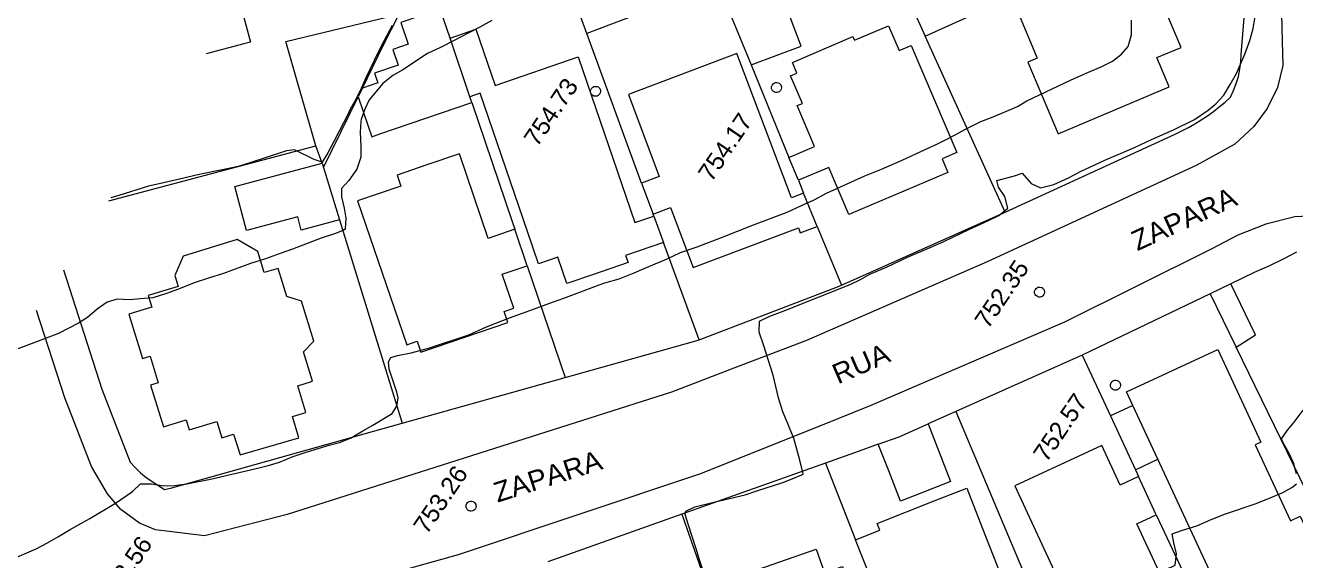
# Model space of a CAD drawing. Header units: metres. Extents: x 325024 to 7190115, y 7391967 to 10157759.
# Drawn here: x 325297.3 to 325424.3, y 7393310.6 to 7393364 of the extents above; entities that cross this region are included whole.
import ezdxf
from ezdxf.enums import TextEntityAlignment as Align

# ---------------------------------------------------------------- set-up
doc = ezdxf.new("R2010")
doc.units = ezdxf.units.M
doc.layers.get('0').update_dxf_attribs({"lineweight": 18})
for name, color, linetype, lineweight in [('100_SIST_VIARIO_MEIO_FIO', 1, 'Continuous', 18), ('160_P_SIMP_ASF_TOP', 7, 'Continuous', 18), ('206_MURO_E_MURO_ARRIMO', 7, 'Continuous', 18), ('214_PROJ_BEIRAL_EDIF', 10, 'Continuous', 18), ('600_CURVA_MESTRA', 14, 'Continuous', 18), ('604_CURVA_INTERM', 7, 'Continuous', 18), ('606_PTO_COTADO', 7, 'Continuous', 18), ('608_PTO_COTADO_INTERVIA', 1, 'Continuous', 18)]:
    doc.layers.add(name, color=color, linetype=linetype, lineweight=lineweight)
doc.styles.add('Style-Arial', font='arial.ttf', dxfattribs={"height": 1.75})

# ---------------------------------------------------------------- blocks, each defined once
blk = doc.blocks.new('SP09')
at = {"color": 0, "linetype": 'Continuous'}
blk.add_lwpolyline([(-0.03, -0.51), (-0.14, -0.49), (-0.24, -0.46), (-0.31, -0.42), (-0.35, -0.39), (-0.42, -0.31), (-0.47, -0.24), (-0.51, -0.15), (-0.52, -0.09), (-0.52, 0.03), (-0.51, 0.11), (-0.48, 0.2), (-0.44, 0.27), (-0.4, 0.33), (-0.32, 0.39), (-0.23, 0.44), (-0.15, 0.48), (-0.1, 0.48), (-0.03, 0.48), (0.08, 0.48), (0.19, 0.44), (0.27, 0.4), (0.35, 0.32), (0.41, 0.23), (0.46, 0.11), (0.48, 0.03), (0.48, -0.03), (0.47, -0.08), (0.44, -0.21), (0.38, -0.3), (0.31, -0.38), (0.23, -0.44), (0.1, -0.49), (0.02, -0.51)], close=True, dxfattribs=at)

msp = doc.modelspace()

# ---------------------------------------------------------------- linework, layer by layer
at = {"layer": '100_SIST_VIARIO_MEIO_FIO'}
for points in [[(325422.862, 7393368.008), (325422.982, 7393362.465), (325423.071, 7393360.029), (325422.542, 7393357.851), (325421.507, 7393355.745), (325420.177, 7393353.934), (325418.259, 7393352.189), (325414.412, 7393350.039), (325393.518, 7393340.423), (325375.424, 7393332.561), (325368.173, 7393329.791)], [(325427.016, 7393345.057), (325424.257, 7393344.912), (325421.349, 7393344.183), (325418.553, 7393343.102), (325415.912, 7393341.683), (325401.228, 7393334.387), (325381.881, 7393326.059), (325376.852, 7393324.048)], [(325368.173, 7393329.791), (325361.943, 7393327.411), (325323.506, 7393315.174), (325315.251, 7393313.047), (325310.347, 7393313.629), (325308.736, 7393314.293), (325306.896, 7393315.68), (325305.54, 7393317.255), (325303.952, 7393319.958), (325301.28, 7393326.845), (325298.446, 7393335.554)], [(325376.852, 7393324.048), (325364.749, 7393319.208), (325340.626, 7393311.134)], [(325340.626, 7393311.134), (325324.796, 7393306.727), (325319.828, 7393304.318), (325317.849, 7393302.125), (325316.772, 7393300.121), (325316.132, 7393296.391), (325316.151, 7393294.764), (325316.677, 7393292.382), (325329.706, 7393268.857), (325348.384, 7393242.971), (325356.011, 7393233.474), (325358.057, 7393231.395), (325360.314, 7393229.922), (325366.19, 7393228.426), (325367.661, 7393228.342), (325370.921, 7393229.176), (325408.608, 7393242.814), (325430.286, 7393250.108), (325450.061, 7393255.155), (325468.931, 7393258.804), (325474.34, 7393259.539)]]:
    msp.add_lwpolyline(points, dxfattribs=at)
at = {"layer": '206_MURO_E_MURO_ARRIMO'}
for p, q in [((325418.903, 7393361.146), (325419.57, 7393369.131)), ((325418.772, 7393359.672), (325418.867, 7393360.407)), ((325418.867, 7393360.407), (325418.903, 7393361.146)), ((325418.406, 7393358.238), (325418.618, 7393358.948)), ((325418.618, 7393358.948), (325418.772, 7393359.672)), ((325417.816, 7393356.88), (325418.139, 7393357.547)), ((325418.139, 7393357.547), (325418.406, 7393358.238)), ((325416.712, 7393355.902), (325417.288, 7393356.369)), ((325417.288, 7393356.369), (325417.816, 7393356.88)), ((325414.901, 7393354.615), (325415.518, 7393355.025)), ((325415.518, 7393355.025), (325416.122, 7393355.454)), ((325416.122, 7393355.454), (325416.712, 7393355.902)), ((325412.978, 7393353.505), (325413.63, 7393353.855)), ((325413.63, 7393353.855), (325414.271, 7393354.225)), ((325414.271, 7393354.225), (325414.901, 7393354.615)), ((325395.29, 7393345.393), (325412.315, 7393353.177)), ((325412.315, 7393353.177), (325412.978, 7393353.505)), ((325378.924, 7393338.092), (325395.29, 7393345.393)), ((325424.415, 7393341.389), (325423.091, 7393340.688)), ((325301.141, 7393339.627), (325304.984, 7393327.692)), ((325421.743, 7393340.031), (325420.194, 7393339.343)), ((325423.091, 7393340.688), (325421.743, 7393340.031)), ((325420.194, 7393339.343), (325417.877, 7393338.23)), ((325364.698, 7393332.614), (325378.547, 7393337.924)), ((325378.547, 7393337.924), (325378.924, 7393338.092)), ((325415.8, 7393337.233), (325402.999, 7393331.087)), ((325351.304, 7393328.86), (325364.142, 7393332.458)), ((325364.142, 7393332.458), (325364.698, 7393332.614)), ((325402.999, 7393331.087), (325390.372, 7393325.462)), ((325335.019, 7393324.295), (325351.304, 7393328.86)), ((325304.984, 7393327.692), (325307.829, 7393320.415)), ((325390.372, 7393325.462), (325387.594, 7393324.225)), ((325311.971, 7393317.834), (325335.019, 7393324.295)), ((325382.616, 7393322.195), (325380.689, 7393321.509)), ((325380.689, 7393321.509), (325377.333, 7393320.315)), ((325307.829, 7393320.415), (325308.32, 7393319.869)), ((325308.32, 7393319.869), (325308.845, 7393319.346)), ((325308.845, 7393319.346), (325309.411, 7393318.876)), ((325377.333, 7393320.315), (325362.99, 7393315.208)), ((325309.411, 7393318.876), (325311.263, 7393317.665)), ((325311.263, 7393317.665), (325311.971, 7393317.834)), ((325362.99, 7393315.208), (325349.571, 7393310.431))]:
    msp.add_line(p, q, dxfattribs=at)
for points in [[(325331.038, 7393357.793), (325333.145, 7393362.107), (325334.706, 7393365.182)], [(325358.958, 7393348.299), (325353.491, 7393363.237)], [(325395.29, 7393345.393), (325387.319, 7393362.965)], [(325369.897, 7393360.094), (325373.686, 7393350.86)], [(325329.772, 7393355.201), (325330.607, 7393356.909)], [(325341.978, 7393356.353), (325346.015, 7393344.453)], [(325327.151, 7393349.835), (325329.772, 7393355.201)], [(325327.013, 7393350.283), (325326.391, 7393352.023)], [(325374.626, 7393348.569), (325375.149, 7393347.292)], [(325360.171, 7393344.984), (325360.096, 7393345.191)], [(325328.762, 7393344.607), (325335.019, 7393324.295)], [(325346.015, 7393344.453), (325346.278, 7393343.677)], [(325376.52, 7393343.951), (325378.924, 7393338.092)], [(325364.698, 7393332.614), (325361.132, 7393342.358)], [(325347.513, 7393340.036), (325351.304, 7393328.86)], [(325402.999, 7393331.087), (325405.82, 7393325.026)], [(325427.334, 7393313.579), (325418.396, 7393331.909)], [(325390.372, 7393325.462), (325396.447, 7393311.082)], [(325377.333, 7393320.315), (325380.339, 7393312.657)], [(325408.333, 7393319.626), (325408.644, 7393318.958)], [(325362.99, 7393315.208), (325365.678, 7393307.481)], [(325410.413, 7393315.157), (325413.06, 7393309.471)], [(325396.447, 7393311.082), (325400.882, 7393300.582)]]:
    msp.add_lwpolyline(points, dxfattribs=at)
at = {"layer": '214_PROJ_BEIRAL_EDIF'}
for points in [[(325370.678, 7393373.161), (325365.426, 7393373.369), (325364.435, 7393373.408), (325366.598, 7393368.136), (325369.897, 7393360.094), (325374.901, 7393361.985)], [(325384.01, 7393370.26), (325387.319, 7393362.965), (325394.109, 7393366.045), (325391.485, 7393371.828), (325388.029, 7393372.16), (325383.438, 7393372.601), (325382.926, 7393372.65)], [(325353.491, 7393363.237), (325351.881, 7393367.636), (325351.456, 7393368.798), (325360.025, 7393372.036), (325362.118, 7393366.496)], [(325396.324, 7393367.82), (325397.128, 7393365.917), (325396.457, 7393365.634), (325398.512, 7393360.768), (325397.576, 7393360.373), (325400.594, 7393353.225), (325411.714, 7393357.92), (325410.483, 7393360.834), (325412.884, 7393361.848), (325410.43, 7393367.658), (325408.19, 7393366.712), (325406.854, 7393369.877), (325401.763, 7393367.728), (325400.907, 7393369.755)], [(325374.626, 7393348.569), (325373.686, 7393350.86), (325376.251, 7393351.952), (325374.514, 7393356.034), (325375.03, 7393356.253), (325373.853, 7393359.018), (325374.481, 7393359.285), (325374.026, 7393360.355), (325380.071, 7393362.927), (325380.226, 7393362.564), (325383.654, 7393364.023), (325384.71, 7393361.54), (325385.908, 7393362.05), (325390.468, 7393351.335), (325388.998, 7393350.71), (325389.575, 7393349.353), (325379.679, 7393345.142), (325377.67, 7393349.864)], [(325358.958, 7393348.299), (325360.096, 7393345.191), (325361.858, 7393345.856), (325364.125, 7393339.858), (325374.625, 7393343.825), (325374.82, 7393343.308), (325376.52, 7393343.951), (325375.149, 7393347.292), (325373.93, 7393346.831), (325368.488, 7393361.235), (325357.632, 7393357.134), (325360.718, 7393348.964)], [(325327.013, 7393350.283), (325327.151, 7393349.835), (325328.762, 7393344.607), (325324.926, 7393343.585), (325324.572, 7393344.914), (325319.453, 7393343.55), (325318.279, 7393347.956)], [(325307.693, 7393335.182), (325309.058, 7393330.752), (325309.813, 7393330.985), (325310.628, 7393328.342), (325309.858, 7393328.105), (325311.141, 7393323.94), (325313.414, 7393324.64), (325313.725, 7393323.63), (325316.487, 7393324.481), (325316.992, 7393322.84), (325318.163, 7393323.201), (325318.801, 7393321.13), (325324.667, 7393322.836), (325324.051, 7393324.953), (325325.397, 7393325.367), (325324.575, 7393328.035), (325326.052, 7393328.49), (325325.143, 7393331.441), (325326.182, 7393332.483), (325324.942, 7393336.509), (325323.481, 7393336.952), (325322.611, 7393339.774), (325321.218, 7393339.345), (325320.569, 7393341.451), (325318.506, 7393342.662), (325313.119, 7393341.002), (325312.285, 7393339.044), (325312.615, 7393337.973), (325309.619, 7393337.05), (325309.978, 7393335.886)], [(325418.396, 7393331.909), (325420.332, 7393333.113), (325417.877, 7393338.23), (325415.8, 7393337.233)], [(325416.871, 7393307.783), (325416.633, 7393307.672), (325415.309, 7393310.518), (325410.569, 7393320.702), (325408.072, 7393326.066), (325407.436, 7393327.432), (325416.556, 7393331.677), (325420.874, 7393322.402), (325420.304, 7393322.137), (325423.835, 7393314.552), (325424.807, 7393315.005), (325427.75, 7393308.683), (325420.151, 7393305.147), (325418.559, 7393308.568)], [(325408.072, 7393326.066), (325405.82, 7393325.026), (325408.333, 7393319.626), (325410.569, 7393320.702)], [(325369.81, 7393309.398), (325376.411, 7393311.695), (325377.227, 7393309.349), (325379.042, 7393309.981), (325380.687, 7393305.253), (325379.796, 7393304.942), (325380.689, 7393302.376), (325380.053, 7393302.155), (325381.846, 7393297.001), (325374.652, 7393294.498), (325373.379, 7393298.156), (325372.215, 7393297.751), (325370.28, 7393303.312), (325371.074, 7393303.589), (325369.668, 7393307.632), (325370.343, 7393307.867)]]:
    msp.add_lwpolyline(points, close=True, dxfattribs=at)
for points in [[(325334.706, 7393365.182), (325336.874, 7393369.453), (325327.526, 7393367.297), (325319.043, 7393365.341), (325319.834, 7393362.374), (325319.191, 7393362.203)], [(325324.458, 7393358.718), (325323.381, 7393362.446), (325334.706, 7393365.182)], [(325332.784, 7393353.208), (325341.978, 7393356.353), (325341.787, 7393356.917), (325339.798, 7393362.781), (325338.814, 7393365.684), (325334.883, 7393364.339), (325335.628, 7393362.159), (325334.088, 7393361.632), (325334.618, 7393360.082), (325332.239, 7393359.269), (325332.565, 7393358.315), (325331.038, 7393357.793)], [(325347.544, 7393343.441), (325342.815, 7393357.269), (325341.787, 7393356.917), (325339.798, 7393362.781), (325342.382, 7393363.665), (325344.301, 7393358.054), (325352.623, 7393360.901), (325358.287, 7393344.339), (325360.171, 7393344.984)], [(325319.191, 7393362.203), (325315.413, 7393361.196)], [(325305.694, 7393346.508), (325326.391, 7393352.023), (325324.458, 7393358.718)], [(325331.038, 7393357.793), (325330.607, 7393356.909), (325331.605, 7393353.988)], [(325331.605, 7393353.988), (325331.968, 7393352.929), (325332.784, 7393353.208)], [(325342.175, 7393346.994), (325340.732, 7393351.214), (325337.479, 7393350.102)], [(325337.479, 7393350.102), (325334.52, 7393349.09), (325334.892, 7393348.002), (325330.547, 7393346.516), (325335.468, 7393332.129), (325336.513, 7393332.487), (325336.889, 7393331.387), (325345.574, 7393334.358), (325345.198, 7393335.457), (325346.172, 7393335.79), (325345.013, 7393339.18), (325347.513, 7393340.036)], [(325347.513, 7393340.036), (325346.278, 7393343.677), (325343.62, 7393342.768), (325342.175, 7393346.994)], [(325360.171, 7393344.984), (325361.132, 7393342.358), (325357.352, 7393341.064), (325357.595, 7393340.353), (325354.046, 7393339.139)], [(325354.046, 7393339.139), (325351.486, 7393338.264), (325350.586, 7393340.898), (325348.642, 7393340.233), (325347.544, 7393343.441)], [(325382.616, 7393322.195), (325384.719, 7393322.944), (325387.594, 7393324.225), (325389.846, 7393318.488), (325386.964, 7393317.357)], [(325383.657, 7393319.545), (325382.616, 7393322.195)], [(325410.413, 7393315.157), (325408.644, 7393318.958), (325406.808, 7393318.107), (325404.975, 7393322.062), (325396.271, 7393318.029), (325400.835, 7393308.178)], [(325386.964, 7393317.357), (325384.843, 7393316.524), (325383.657, 7393319.545)], [(325388.207, 7393316.534), (325391.459, 7393317.811), (325393.278, 7393313.179)], [(325395.483, 7393285.195), (325391.725, 7393283.653), (325388.074, 7393292.955), (325385.922, 7393298.436), (325388.385, 7393299.404), (325385.019, 7393307.976), (325382.556, 7393307.009), (325380.339, 7393312.657), (325382.757, 7393313.607), (325382.489, 7393314.289), (325388.207, 7393316.534)], [(325408.02, 7393303.423), (325412.518, 7393305.507), (325408.465, 7393314.254), (325410.413, 7393315.157)], [(325393.278, 7393313.179), (325397.653, 7393302.033), (325390.046, 7393299.047), (325395.483, 7393285.195)]]:
    msp.add_lwpolyline(points, dxfattribs=at)
at = {"layer": '600_CURVA_MESTRA', "elevation": 755}
for points in [[(325343.988, 7393364.53), (325342.772, 7393363.87), (325341.664, 7393363.324), (325340.138, 7393362.514), (325338.919, 7393361.889), (325337.538, 7393361.229), (325335.09, 7393359.597), (325334.081, 7393359.046), (325333.094, 7393358.233), (325331.705, 7393356.607), (325331.28, 7393355.682), (325330.899, 7393354.646), (325330.887, 7393354.464)], [(325330.887, 7393354.464), (325330.815, 7393353.393), (325330.892, 7393351.959), (325330.869, 7393350.888), (325330.471, 7393349.675), (325329.692, 7393348.544), (325328.946, 7393347.756), (325328.934, 7393346.914), (325329.202, 7393345.784), (325329.373, 7393344.775), (325329.313, 7393343.702), (325329.186, 7393343.574), (325328.239, 7393343.206), (325326.908, 7393342.783), (325324.043, 7393341.704), (325322.82, 7393341.25), (325321.334, 7393340.735), (325319.857, 7393340.249), (325317.154, 7393339.252), (325315.639, 7393338.798), (325314.219, 7393338.339), (325312.635, 7393337.684), (325311.449, 7393337.253), (325310.076, 7393336.817), (325308.83, 7393336.735), (325307.771, 7393336.635), (325306.528, 7393336.689), (325305.504, 7393336.385), (325304.504, 7393335.679), (325303.564, 7393334.878), (325302.646, 7393334.299), (325300.648, 7393333.278), (325295.706, 7393331.412)]]:
    msp.add_lwpolyline(points, dxfattribs=at)
at = {"layer": '604_CURVA_INTERM', "flags": 128}
for points, elevation in [([(325334.006, 7393364.052), (325333.166, 7393362.491), (325332.633, 7393361.428), (325331.382, 7393358.802), (325330.92, 7393357.749), (325330.285, 7393356.488), (325329.794, 7393355.611), (325329.632, 7393355.294)], 756), ([(325372.657, 7393326.824), (325372.121, 7393329.083), (325371.154, 7393332.129), (325370.721, 7393333.399), (325370.73, 7393334.495), (325371.765, 7393334.989), (325373.11, 7393335.49), (325376.7, 7393336.919), (325379.816, 7393338.163), (325380.825, 7393338.665), (325381.779, 7393339.184), (325383.514, 7393339.933), (325385.544, 7393340.887), (325387.807, 7393341.847), (325389.174, 7393342.457), (325391.681, 7393343.659), (325393.63, 7393344.541), (325394.67, 7393345.064), (325395.57, 7393345.802), (325395.256, 7393346.952), (325394.635, 7393347.88), (325394.465, 7393348.554), (325396.235, 7393349.018), (325396.988, 7393349.28), (325397.895, 7393348.238), (325398.835, 7393347.826), (325400.178, 7393348.146), (325401.625, 7393348.822), (325402.908, 7393349.498), (325405.26, 7393350.595), (325408.25, 7393351.866), (325409.948, 7393352.634), (325412.138, 7393353.604), (325414.234, 7393354.636), (325415.592, 7393355.566), (325416.371, 7393356.227), (325417.17, 7393357.091), (325417.81, 7393358.159), (325418.432, 7393359.254), (325419.25, 7393361.182), (325419.75, 7393362.533), (325420.102, 7393363.748), (325420.298, 7393364.954)], 753), ([(325329.632, 7393355.294), (325328.176, 7393352.447), (325327.582, 7393351.322), (325327.019, 7393350.372), (325326.219, 7393350.662), (325324.246, 7393351.624), (325323.44, 7393351.5), (325321.227, 7393350.774), (325319.894, 7393350.345), (325318.601, 7393349.963), (325317.509, 7393349.721), (325316.336, 7393349.491), (325314.411, 7393349.086), (325313.177, 7393348.782), (325310.733, 7393348.23), (325309.668, 7393347.98), (325306.679, 7393347.046), (325305.901, 7393346.821)], 756), ([(325295.785, 7393310.623), (325298.417, 7393311.746), (325299.548, 7393312.341), (325300.657, 7393312.98), (325301.826, 7393313.673), (325303.793, 7393314.765), (325306.35, 7393316.314), (325308.046, 7393317.467), (325308.843, 7393318.251), (325309.967, 7393318.235), (325311.17, 7393318.046), (325312.218, 7393318.061), (325313.488, 7393318.253), (325315.86, 7393318.716), (325320.294, 7393319.734), (325321.747, 7393320.106), (325322.736, 7393320.416), (325324.014, 7393320.937), (325325.526, 7393321.426), (325327.707, 7393322.095), (325328.736, 7393322.386), (325329.847, 7393322.809), (325331.081, 7393323.532), (325332.095, 7393324.103), (325334.014, 7393325.275), (325334.489, 7393326.015), (325334.598, 7393326.832), (325334.471, 7393327.386), (325333.709, 7393329.695), (325333.645, 7393330.431), (325333.892, 7393330.877), (325334.551, 7393331.048), (325335.903, 7393331.337), (325337.649, 7393331.794), (325341.664, 7393333.134), (325343.461, 7393333.94), (325345.142, 7393334.61), (325346.118, 7393334.951), (325347.061, 7393335.305), (325348.143, 7393335.686), (325350.033, 7393336.391), (325351.176, 7393336.779), (325355.084, 7393338.253), (325355.293, 7393338.314)], 754), ([(325365.067, 7393309.651), (325364.726, 7393310.651), (325364.425, 7393311.748), (325363.595, 7393314.224), (325363.319, 7393315.188), (325363.36, 7393315.497), (325364.267, 7393315.931), (325366.16, 7393316.423), (325369.3, 7393317.124), (325370.466, 7393317.544), (325373.076, 7393318.366), (325374.008, 7393318.729), (325374.977, 7393319.133), (325375.099, 7393319.234), (325374.786, 7393320.613), (325374.48, 7393321.716), (325374.159, 7393322.764), (325373.528, 7393324.341), (325373.067, 7393325.434), (325372.735, 7393326.496), (325372.657, 7393326.824)], 753)]:
    msp.add_lwpolyline(points, dxfattribs=dict(at, elevation=elevation))
at = {"layer": '604_CURVA_INTERM'}
for points, elevation in [([(325355.293, 7393338.314), (325356.72, 7393338.732), (325358.22, 7393339.311), (325359.207, 7393339.764), (325360.309, 7393340.233), (325361.455, 7393340.691), (325362.853, 7393341.355), (325364.498, 7393341.907), (325366.954, 7393342.841), (325370.151, 7393344.111), (325373.504, 7393345.383), (325374.927, 7393346.052), (325376.215, 7393346.635), (325377.438, 7393347.281), (325381.283, 7393349.02), (325382.938, 7393349.696), (325384.999, 7393350.568), (325387.296, 7393351.65), (325388.48, 7393352.183), (325389.471, 7393352.667), (325390.358, 7393353.132), (325391.271, 7393353.638), (325392.867, 7393354.445), (325394.119, 7393354.927), (325396.534, 7393355.94), (325397.468, 7393356.511), (325401.834, 7393358.584), (325403.402, 7393359.289), (325404.956, 7393359.958), (325406.038, 7393360.49), (325406.927, 7393361.172), (325407.612, 7393361.958), (325407.949, 7393363.114), (325407.944, 7393364.587)], 754), ([(325424.437, 7393319.238), (325424.131, 7393320.325), (325423.651, 7393321.335), (325423.02, 7393322.478), (325422.916, 7393322.742), (325423.521, 7393323.596), (325424.209, 7393324.406), (325425.082, 7393325.616)], 752), ([(325402.054, 7393307.371), (325402.36, 7393307.431), (325404.607, 7393307.67), (325407.749, 7393308.505), (325409.753, 7393309.256), (325410.877, 7393309.534), (325411.913, 7393309.896), (325412.308, 7393310.102), (325412.438, 7393311.26), (325412.178, 7393312.352), (325411.99, 7393313.23), (325412.934, 7393313.564), (325414.474, 7393314.044), (325415.898, 7393314.667), (325417.337, 7393315.248), (325420.401, 7393316.268), (325421.957, 7393316.899), (325423.052, 7393317.385), (325423.98, 7393317.859), (325424.429, 7393318.237)], 752)]:
    msp.add_lwpolyline(points, dxfattribs=dict(at, elevation=elevation))

# ---------------------------------------------------------------- block references
at = {"layer": '606_PTO_COTADO', "rotation": 55.83005668387076}
for p in [(325354.351, 7393357.488, 754.73), (325372.449, 7393357.872, 754.16), (325398.743, 7393337.43, 752.35), (325406.336, 7393328.125, 752.575), (325341.905, 7393316.036, 753.26)]:
    msp.add_blockref('SP09', p, dxfattribs=at)

# ---------------------------------------------------------------- texts
at = {"layer": '160_P_SIMP_ASF_TOP', "style": 'Style-Arial'}
for s, rotation, p in [('ZAPARA', 24.71301, (325408.099, 7393342.386)), ('RUA', 23.48475, (325378.179, 7393329.085)), ('ZAPARA', 17.66019, (325344.239, 7393317.305))]:
    msp.add_text(s, height=2, rotation=rotation, dxfattribs=at).set_placement(p, align=Align.MIDDLE_LEFT)
at = {"layer": '606_PTO_COTADO', "style": 'Style-Arial'}
for s, p in [('754.73', (325349.885, 7393355.395, 754.73)), ('754.17', (325367.305, 7393351.89, 754.16)), ('752.35', (325394.953, 7393337.213, 752.35)), ('752.57', (325400.816, 7393323.873, 752.575)), ('753.26', (325338.845, 7393316.675, 753.26))]:
    msp.add_text(s, height=1.75, rotation=55.83006, dxfattribs=at).set_placement(p, align=Align.MIDDLE_CENTER)
at = {"layer": '608_PTO_COTADO_INTERVIA', "style": 'Style-Arial'}
msp.add_text('753.56', height=1.75, rotation=55.83006, dxfattribs=at).set_placement((325307.297, 7393309.629, 753.556), align=Align.MIDDLE_CENTER)

doc.saveas('drawing.dxf')
